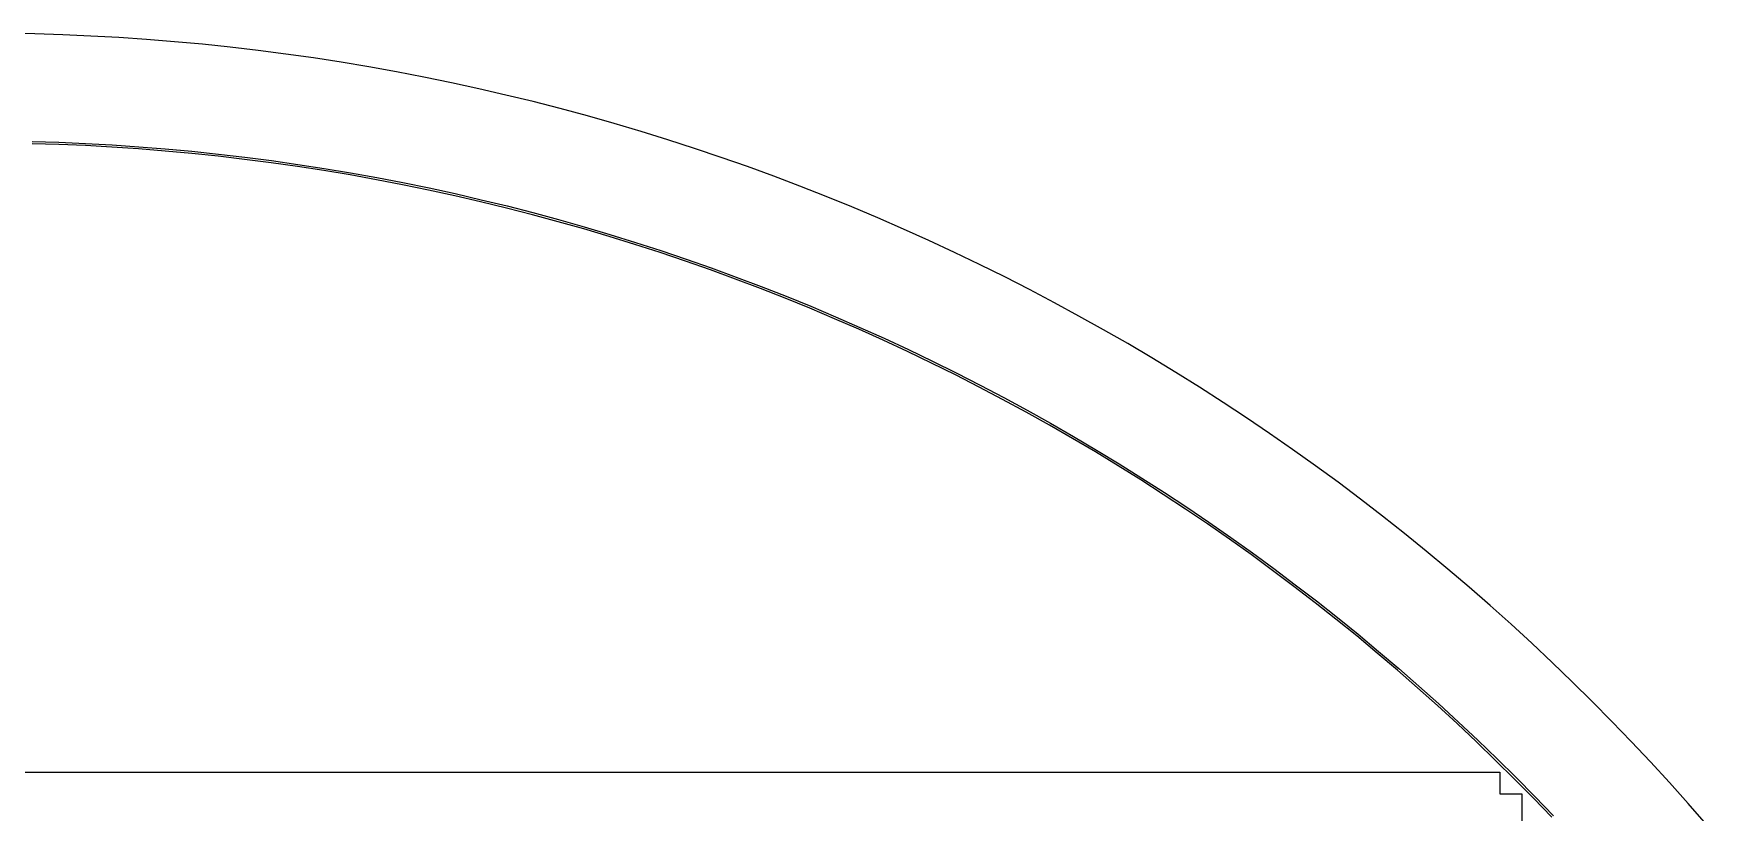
# Model space of a CAD drawing. Extents: x -18 to 85, y -20 to 85.
# Drawn here: x 33.51 to 72, y 66.82 to 84.75 of the extents above; entities that cross this region are included whole.
import ezdxf

# ---------------------------------------------------------------- set-up
doc = ezdxf.new("R2010")
doc.units = 0

msp = doc.modelspace()

# ---------------------------------------------------------------- linework, layer by layer
for p, q in [((33.5384, 84.7342), (32.8942, 84.746)), ((34.1824, 84.7144), (33.5384, 84.7342)), ((34.826, 84.6868), (34.1824, 84.7144)), ((35.4693, 84.6512), (34.826, 84.6868)), ((36.1121, 84.6077), (35.4693, 84.6512)), ((36.7543, 84.5564), (36.1121, 84.6077)), ((37.3959, 84.4972), (36.7543, 84.5564)), ((38.0367, 84.4301), (37.3959, 84.4972)), ((38.6766, 84.3552), (38.0367, 84.4301)), ((39.3155, 84.2724), (38.6766, 84.3552)), ((39.9533, 84.1818), (39.3155, 84.2724)), ((40.59, 84.0833), (39.9533, 84.1818)), ((41.2255, 83.9771), (40.59, 84.0833)), ((41.8596, 83.863), (41.2255, 83.9771)), ((42.4922, 83.7412), (41.8596, 83.863)), ((43.1233, 83.6117), (42.4922, 83.7412)), ((43.7528, 83.4743), (43.1233, 83.6117)), ((44.3805, 83.3293), (43.7528, 83.4743)), ((45.0065, 83.1766), (44.3805, 83.3293)), ((45.6304, 83.0163), (45.0065, 83.1766)), ((46.2524, 82.8482), (45.6304, 83.0163)), ((46.8723, 82.6726), (46.2524, 82.8482)), ((47.4899, 82.4894), (46.8723, 82.6726)), ((48.1053, 82.2986), (47.4899, 82.4894)), ((34.0894, 82.1911), (33.4764, 82.2099)), ((33.4777, 82.2599), (34.0913, 82.2411)), ((34.7021, 82.1648), (34.0894, 82.1911)), ((34.0913, 82.2411), (34.7046, 82.2147)), ((35.3145, 82.131), (34.7021, 82.1648)), ((34.7046, 82.2147), (35.3176, 82.1808)), ((35.9264, 82.0896), (35.3145, 82.131)), ((35.3176, 82.1808), (35.9301, 82.1395)), ((36.5377, 82.0407), (35.9264, 82.0896)), ((35.9301, 82.1395), (36.542, 82.0905)), ((37.1484, 81.9843), (36.5377, 82.0407)), ((36.542, 82.0905), (37.1533, 82.0341)), ((37.1533, 82.0341), (37.7639, 81.9702)), ((48.7183, 82.1002), (48.1053, 82.2986)), ((49.3288, 81.8944), (48.7183, 82.1002)), ((37.7583, 81.9205), (37.1484, 81.9843)), ((38.3675, 81.8492), (37.7583, 81.9205)), ((37.7639, 81.9702), (38.3736, 81.8988)), ((38.9757, 81.7704), (38.3675, 81.8492)), ((38.3736, 81.8988), (38.9824, 81.8199)), ((39.5829, 81.6841), (38.9757, 81.7704)), ((38.9824, 81.8199), (39.5902, 81.7336)), ((40.1889, 81.5904), (39.5829, 81.6841)), ((39.5902, 81.7336), (40.1969, 81.6398)), ((40.1969, 81.6398), (40.8024, 81.5385)), ((49.9367, 81.6811), (49.3288, 81.8944)), ((50.542, 81.4603), (49.9367, 81.6811)), ((40.7938, 81.4892), (40.1889, 81.5904)), ((41.3974, 81.3807), (40.7938, 81.4892)), ((40.8024, 81.5385), (41.4066, 81.4298)), ((41.9996, 81.2647), (41.3974, 81.3807)), ((41.4066, 81.4298), (42.0094, 81.3138)), ((42.6004, 81.1414), (41.9996, 81.2647)), ((42.0094, 81.3138), (42.6107, 81.1903)), ((51.1445, 81.2321), (50.542, 81.4603)), ((51.7441, 80.9966), (51.1445, 81.2321)), ((43.1996, 81.0107), (42.6004, 81.1414)), ((42.6107, 81.1903), (43.2105, 81.0595)), ((43.7971, 80.8727), (43.1996, 81.0107)), ((43.2105, 81.0595), (43.8087, 80.9213)), ((44.3929, 80.7273), (43.7971, 80.8727)), ((43.8087, 80.9213), (44.4051, 80.7758)), ((52.3409, 80.7537), (51.7441, 80.9966)), ((44.9869, 80.5746), (44.3929, 80.7273)), ((44.4051, 80.7758), (44.9996, 80.623)), ((45.579, 80.4147), (44.9869, 80.5746)), ((44.9996, 80.623), (45.5923, 80.4629)), ((45.5923, 80.4629), (46.1829, 80.2955)), ((52.9346, 80.5035), (52.3409, 80.7537)), ((53.5252, 80.246), (52.9346, 80.5035)), ((46.169, 80.2475), (45.579, 80.4147)), ((46.757, 80.0731), (46.169, 80.2475)), ((46.1829, 80.2955), (46.7715, 80.1209)), ((47.3427, 79.8915), (46.757, 80.0731)), ((46.7715, 80.1209), (47.3578, 79.9391)), ((54.1125, 79.9813), (53.5252, 80.246)), ((47.9262, 79.7027), (47.3427, 79.8915)), ((47.3578, 79.9391), (47.9419, 79.7501)), ((48.5074, 79.5067), (47.9262, 79.7027)), ((47.9419, 79.7501), (48.5236, 79.554)), ((54.6966, 79.7094), (54.1125, 79.9813)), ((55.2773, 79.4304), (54.6966, 79.7094)), ((49.0861, 79.3037), (48.5074, 79.5067)), ((48.5236, 79.554), (49.1029, 79.3507)), ((49.6622, 79.0935), (49.0861, 79.3037)), ((49.1029, 79.3507), (49.6796, 79.1404)), ((55.8546, 79.1443), (55.2773, 79.4304)), ((50.2357, 78.8763), (49.6622, 79.0935)), ((49.6796, 79.1404), (50.2537, 78.923)), ((50.2537, 78.923), (50.8251, 78.6985)), ((56.4283, 78.8511), (55.8546, 79.1443)), ((50.8066, 78.6521), (50.2357, 78.8763)), ((51.3746, 78.4209), (50.8066, 78.6521)), ((50.8251, 78.6985), (51.3937, 78.4671)), ((56.9983, 78.5509), (56.4283, 78.8511)), ((57.5646, 78.2437), (56.9983, 78.5509)), ((51.9397, 78.1827), (51.3746, 78.4209)), ((51.3937, 78.4671), (51.9594, 78.2287)), ((52.5019, 77.9376), (51.9397, 78.1827)), ((51.9594, 78.2287), (52.5222, 77.9833)), ((58.1272, 77.9296), (57.5646, 78.2437)), ((53.0611, 77.6857), (52.5019, 77.9376)), ((52.5222, 77.9833), (53.0819, 77.7311)), ((58.6858, 77.6086), (58.1272, 77.9296)), ((53.6171, 77.4269), (53.0611, 77.6857)), ((53.0819, 77.7311), (53.6384, 77.4721)), ((54.1698, 77.1613), (53.6171, 77.4269)), ((53.6384, 77.4721), (54.1918, 77.2062)), ((59.2404, 77.2807), (58.6858, 77.6086)), ((54.7193, 76.8889), (54.1698, 77.1613)), ((54.1918, 77.2062), (54.7418, 76.9335)), ((59.791, 76.9461), (59.2404, 77.2807)), ((55.2654, 76.6098), (54.7193, 76.8889)), ((54.7418, 76.9335), (55.2884, 76.6542)), ((55.808, 76.324), (55.2654, 76.6098)), ((55.2884, 76.6542), (55.8316, 76.3681)), ((60.3374, 76.6048), (59.791, 76.9461)), ((56.3471, 76.0316), (55.808, 76.324)), ((55.8316, 76.3681), (56.3712, 76.0754)), ((60.8796, 76.2568), (60.3374, 76.6048)), ((61.4174, 75.9021), (60.8796, 76.2568)), ((56.8826, 75.7326), (56.3471, 76.0316)), ((56.3712, 76.0754), (56.9072, 75.7761)), ((61.9509, 75.5409), (61.4174, 75.9021)), ((57.4143, 75.427), (56.8826, 75.7326)), ((56.9072, 75.7761), (57.4395, 75.4702)), ((57.4395, 75.4702), (57.968, 75.1579)), ((62.4799, 75.1732), (61.9509, 75.5409)), ((57.9423, 75.115), (57.4143, 75.427)), ((58.4664, 74.7965), (57.9423, 75.115)), ((57.968, 75.1579), (58.4926, 74.839)), ((63.0044, 74.799), (62.4799, 75.1732)), ((58.9865, 74.4716), (58.4664, 74.7965)), ((58.4926, 74.839), (59.0132, 74.5138)), ((63.5242, 74.4184), (63.0044, 74.799)), ((59.5026, 74.1403), (58.9865, 74.4716)), ((59.0132, 74.5138), (59.5299, 74.1822)), ((64.0393, 74.0314), (63.5242, 74.4184)), ((60.0146, 73.8027), (59.5026, 74.1403)), ((59.5299, 74.1822), (60.0424, 73.8443)), ((64.5497, 73.6382), (64.0393, 74.0314)), ((60.5224, 73.4588), (60.0146, 73.8027)), ((60.0424, 73.8443), (60.5507, 73.5001)), ((65.0551, 73.2387), (64.5497, 73.6382)), ((61.026, 73.1088), (60.5224, 73.4588)), ((60.5507, 73.5001), (61.0548, 73.1497)), ((61.0548, 73.1497), (61.5545, 72.7931)), ((65.5556, 72.833), (65.0551, 73.2387)), ((61.5252, 72.7526), (61.026, 73.1088)), ((61.5545, 72.7931), (62.0499, 72.4305)), ((66.0511, 72.4213), (65.5556, 72.833)), ((62.0201, 72.3903), (61.5252, 72.7526)), ((62.5104, 72.0219), (62.0201, 72.3903)), ((62.0499, 72.4305), (62.5407, 72.0617)), ((66.5416, 72.0035), (66.0511, 72.4213)), ((62.9962, 71.6476), (62.5104, 72.0219)), ((62.5407, 72.0617), (63.0269, 71.687)), ((67.0268, 71.5797), (66.5416, 72.0035)), ((63.4773, 71.2673), (62.9962, 71.6476)), ((63.0269, 71.687), (63.5086, 71.3064)), ((63.9538, 70.8812), (63.4773, 71.2673)), ((63.5086, 71.3064), (63.9855, 70.9198)), ((67.5068, 71.1499), (67.0268, 71.5797)), ((64.4255, 70.4892), (63.9538, 70.8812)), ((63.9855, 70.9198), (64.4577, 70.5275)), ((67.9816, 70.7143), (67.5068, 71.1499)), ((64.8923, 70.0915), (64.4255, 70.4892)), ((64.4577, 70.5275), (64.925, 70.1294)), ((68.4509, 70.273), (67.9816, 70.7143)), ((65.3542, 69.6881), (64.8923, 70.0915)), ((64.925, 70.1294), (65.3873, 69.7255)), ((68.9147, 69.8259), (68.4509, 70.273)), ((65.8112, 69.279), (65.3542, 69.6881)), ((65.3873, 69.7255), (65.8447, 69.3161)), ((69.3731, 69.3731), (68.9147, 69.8259)), ((65.8447, 69.3161), (66.2971, 68.901)), ((69.8259, 68.9147), (69.3731, 69.3731)), ((66.263, 68.8644), (65.8112, 69.279)), ((70.273, 68.4509), (69.8259, 68.9147)), ((66.7098, 68.4442), (66.263, 68.8644)), ((66.2971, 68.901), (66.7443, 68.4805)), ((67.1514, 68.0186), (66.7098, 68.4442)), ((66.7443, 68.4805), (67.1863, 68.0544)), ((70.7143, 67.9816), (70.273, 68.4509)), ((67.5877, 67.5877), (67.1514, 68.0186)), ((67.1863, 68.0544), (67.623, 67.623)), ((71.1499, 67.5068), (70.7143, 67.9816)), ((-2.75, 67.75), (67.25, 67.75)), ((67.25, 67.75), (67.25, 67.25)), ((68.0186, 67.1514), (67.5877, 67.5877)), ((67.623, 67.623), (68.0544, 67.1863)), ((71.5797, 67.0268), (71.1499, 67.5068)), ((67.25, 67.25), (67.75, 67.25)), ((67.75, 67.25), (67.75, -2.75)), ((68.4442, 66.7098), (68.0186, 67.1514)), ((68.0544, 67.1863), (68.4805, 66.7443)), ((72.0035, 66.5416), (71.5797, 67.0268))]:
    msp.add_line(p, q)

doc.saveas('drawing.dxf')
